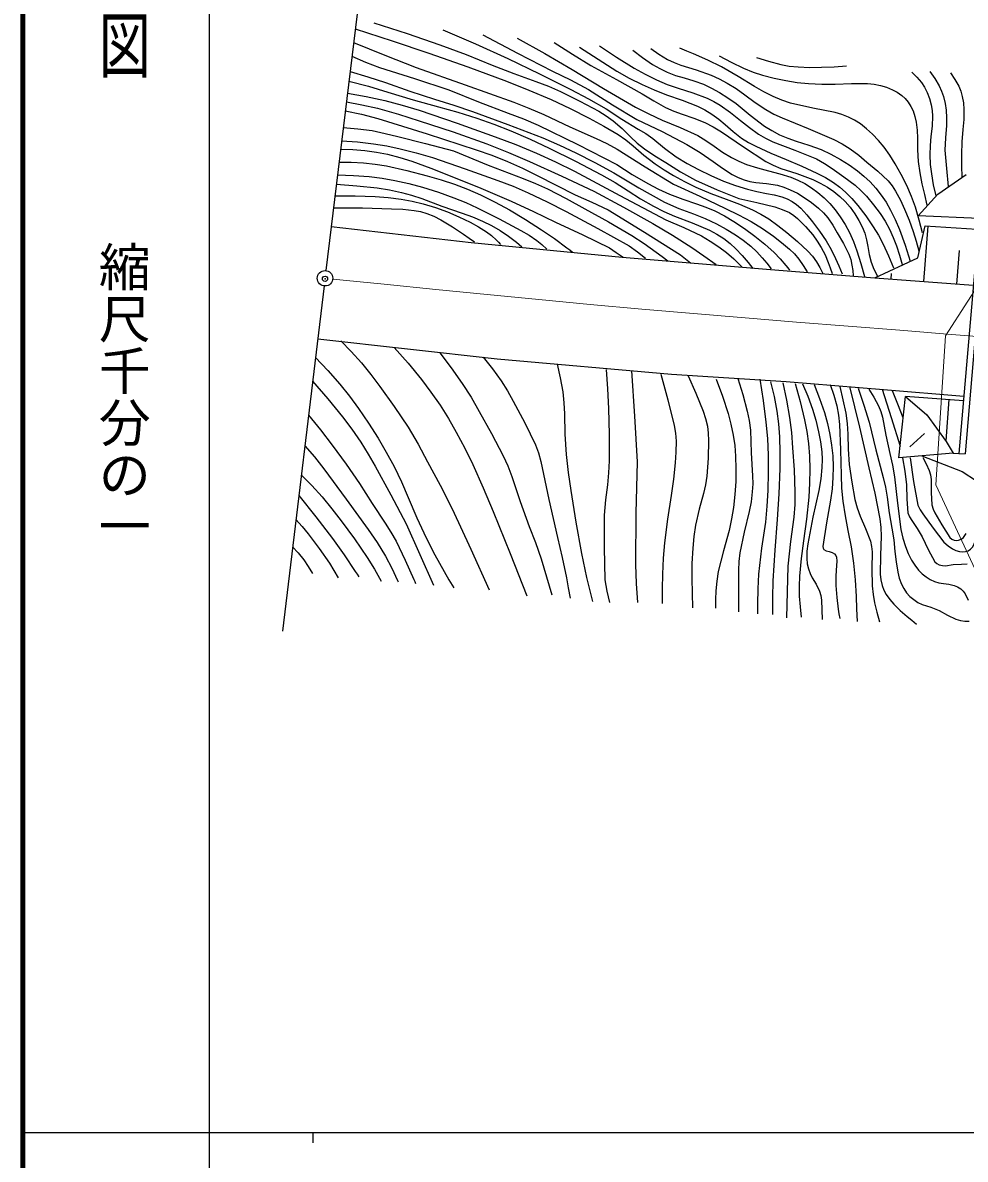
# Model space of a CAD drawing. Units: millimetres, scale not verified. Extents: x 40000 to 680000, y 20000 to 380000.
# Drawn here: x 40000 to 130944, y 202409 to 312066 of the extents above; entities that cross this region are included whole.
import ezdxf
from ezdxf.enums import TextEntityAlignment as Align

# ---------------------------------------------------------------- set-up
doc = ezdxf.new("R2010")
doc.units = ezdxf.units.MM
doc.header["$LTSCALE"] = 1000
doc.header["$PDMODE"] = 32
doc.header["$PDSIZE"] = 500
doc.linetypes.add('CHAIN', pattern=[18.5, 12, -1.5, 3.5, -1.5])
for name, color, linetype, lineweight in [('M-BGD', 7, 'Continuous', 25), ('M-BMK', 2, 'CHAIN', 13), ('M-BMK-HTXT', 7, 'Continuous', 13), ('M-BMK-OTRS', 5, 'Continuous', 25), ('M-BMK-SRVR', 3, 'Continuous', 25), ('M-STR-STR1', 1, 'Continuous', 25), ('M-TTL', 2, 'Continuous', 140), ('M-TTL-BAND', 7, 'Continuous', 25)]:
    doc.layers.add(name, color=color, linetype=linetype, lineweight=lineweight)
doc.layers.add('M-OTRS', color=6, linetype='Continuous')
doc.styles.add('@ＭＳ ゴシック', font='')
doc.styles.get('@ＭＳ ゴシック').set_extended_font_data('@MS Gothic')

msp = doc.modelspace()

# ---------------------------------------------------------------- linework, layer by layer
at = {"layer": 'M-BGD'}
for p, q in [((128295, 295514), (131017, 297415)), ((126395, 293441), (128295, 295514)), ((132270, 293190), (126395, 293441)), ((132270, 293190), (130326, 270509)), ((132868, 293139), (130924, 270458)), ((126351, 289389), (127086, 292456)), ((126960, 287090), (127359, 292439)), ((127086, 292456), (132054, 292153)), ((130131, 286854), (130372, 290089)), ((122204, 287445), (126351, 289389)), ((123790, 287326), (123830, 287862)), ((124542, 270071), (125190, 276011)), ((130762, 275598), (125190, 276011)), ((125190, 276011), (127245, 274238)), ((129369, 275701), (129074, 271717)), ((127245, 274238), (129103, 271676)), ((125586, 271159), (127000, 272430)), ((129103, 271676), (129779, 270549)), ((129779, 270549), (124542, 270071)), ((126743, 270272), (130649, 268763)), ((129779, 270549), (130326, 270509)), ((130326, 270509), (130924, 270458)), ((130649, 268763), (139194, 263140))]:
    msp.add_line(p, q, dxfattribs=at)
for points in [[(72081, 311473), (75644, 310330), (79200, 309126), (82950, 307801), (86683, 306419), (88839, 305565), (90973, 304654), (92817, 303788), (94645, 302862), (96072, 302094), (97466, 301275), (98198, 300760), (98896, 300195), (99935, 299303), (101013, 298457), (101889, 297861), (102806, 297311), (103868, 296735), (104958, 296212), (106406, 295600), (107888, 295039), (109169, 294557), (110424, 294019), (111217, 293607), (111990, 293136), (112874, 292518), (113736, 291843), (114762, 290959), (115748, 290030), (116193, 289541), (116594, 289009), (116926, 288446), (117216, 287856)], [(73887, 312066), (77078, 311027), (80250, 309932), (82774, 308986), (85287, 307981), (87392, 307163), (89517, 306401), (90715, 305953), (91898, 305446), (93754, 304511), (95588, 303520), (96305, 303087), (96986, 302605), (97840, 301858), (98658, 301063), (99300, 300461), (99978, 299906), (100986, 299220), (102039, 298577), (103458, 297695), (104910, 296862), (106989, 295953), (109099, 295095), (110835, 294725), (112555, 294296), (113284, 294051), (113995, 293749), (114399, 293482), (114771, 293164), (115524, 292395), (116225, 291595), (116663, 291003), (117054, 290373), (117417, 289669), (117725, 288941), (117918, 288416), (118106, 287878)], [(80525, 311379), (83675, 310028), (86809, 308617), (89853, 307150), (92877, 305626), (94603, 304720), (96299, 303761), (97816, 302761), (99375, 301805), (100107, 301372), (100812, 300885), (101914, 299974), (103050, 299113), (104114, 298484), (105212, 297905), (106408, 297316), (107627, 296784), (108760, 296363), (109920, 295998), (110830, 295769), (111764, 295597), (112511, 295469), (113245, 295281), (113749, 295081), (114228, 294826), (114671, 294520), (115076, 294167), (115662, 293536), (116212, 292854), (116886, 291954), (117513, 291015), (117991, 290188), (118416, 289333), (118746, 288595), (119068, 287841)], [(84379, 310909), (87735, 309133), (91128, 307406), (92867, 306544), (94584, 305626), (96904, 304159), (99267, 302738), (101692, 301557), (104086, 300325), (105369, 299535), (106628, 298690), (107526, 298040), (108467, 297434), (109028, 297140), (109621, 296898), (110166, 296742), (110725, 296645), (111781, 296546), (112828, 296386), (113450, 296199), (114063, 295951), (114752, 295609), (115412, 295214), (116112, 294727), (116783, 294185), (117260, 293731), (117692, 293238), (118167, 292540), (118595, 291804), (119183, 290780), (119717, 289728), (119890, 289213), (120008, 288669), (120080, 288173), (120138, 287661)], [(87706, 310584), (90370, 309104), (93009, 307568), (96047, 305723), (99127, 303924), (100397, 303274), (101703, 302675), (103429, 301957), (105127, 301186), (105925, 300700), (106703, 300156), (107527, 299586), (108390, 299062), (109101, 298704), (109846, 298398), (110882, 298066), (111949, 297788), (113041, 297503), (114113, 297161), (114795, 296879), (115454, 296542), (116110, 296135), (116734, 295677), (117320, 295174), (117871, 294621), (118397, 294005), (118882, 293344), (119344, 292607), (119759, 291831), (120154, 290956), (120494, 290059), (120880, 288830), (121223, 287588)], [(71921, 310156), (74935, 308921), (77978, 307739), (82675, 306068), (87386, 304408), (88834, 303835), (90268, 303202), (92781, 302015), (95320, 300881), (96353, 300407), (97367, 299875), (100061, 298160), (102789, 296496), (105317, 295348), (107819, 294145), (109070, 293543), (110292, 292888), (111374, 292208), (112428, 291474), (113228, 290877), (113994, 290229), (114459, 289764), (114883, 289252), (115295, 288653), (115684, 288022)], [(91290, 310154), (93034, 309020), (94807, 307939), (97294, 306598), (99767, 305197), (100878, 304516), (102014, 303891), (102815, 303535), (103641, 303233), (104740, 302857), (105814, 302425), (106634, 302014), (107436, 301543), (109557, 300077), (111705, 298665), (112414, 298311), (113147, 298013), (114684, 297514), (116222, 296952), (116954, 296599), (117665, 296189), (118267, 295775), (118841, 295307), (119351, 294810), (119824, 294262), (120279, 293636), (120684, 292975), (120992, 292379), (121243, 291760), (121422, 291128), (121546, 290469), (121675, 289707), (121863, 288955), (122136, 288282), (122468, 287618)], [(93730, 309716), (95510, 308538), (97333, 307404), (98527, 306729), (99757, 306104), (100914, 305586), (102103, 305121), (103614, 304597), (105111, 304015), (105815, 303661), (106492, 303254), (107158, 302776), (107788, 302251), (108560, 301570), (109366, 300939), (110034, 300525), (110742, 300156), (112190, 299483), (113670, 298862), (115162, 298240), (116634, 297561), (117448, 297129), (118231, 296645), (118827, 296211), (119385, 295730), (119996, 295100), (120566, 294426), (121338, 293423), (122065, 292380), (122571, 291555), (123030, 290692), (123548, 289566), (124029, 288420)], [(95648, 309825), (97300, 308734), (98995, 307688), (100063, 307094), (101158, 306555), (102186, 306121), (103246, 305739), (104662, 305297), (106053, 304800), (106693, 304481), (107307, 304109), (108295, 303398), (109257, 302631), (110114, 301953), (111001, 301328), (111676, 300932), (112391, 300584), (114501, 299781), (116575, 298928), (117357, 298490), (118111, 297999), (119228, 297214), (120305, 296384), (120879, 295873), (121409, 295320), (122084, 294507), (122721, 293645), (123200, 292918), (123625, 292163), (123993, 291359), (124307, 290528), (124595, 289642), (124863, 288745)], [(98866, 309427), (99806, 308710), (100778, 308043), (101471, 307646), (102192, 307301), (102994, 306991), (103825, 306735), (104754, 306463), (105672, 306130), (106468, 305760), (107237, 305335), (108050, 304826), (108829, 304266), (110185, 303157), (111576, 302099), (112280, 301658), (113023, 301265), (113812, 300922), (114631, 300631), (115844, 300255), (117035, 299822), (117981, 299370), (118911, 298857), (119738, 298348), (120531, 297788), (121159, 297275), (121756, 296709), (122318, 296095), (122834, 295443), (123309, 294738), (123738, 293993), (124188, 293077), (124588, 292127), (125131, 290613), (125622, 289071)], [(100602, 309572), (101392, 309018), (102217, 308514), (102843, 308215), (103504, 307967), (104967, 307514), (106413, 307003), (107206, 306649), (107974, 306240), (108835, 305705), (109671, 305115), (110660, 304380), (111687, 303693), (112471, 303259), (113285, 302877), (115789, 301870), (118268, 300808), (119071, 300382), (119850, 299899), (120660, 299292), (121443, 298628), (122494, 297740), (123499, 296811), (123885, 296333), (124223, 295817), (124684, 294960), (125091, 294073), (125528, 293011), (125912, 291921), (126192, 290992), (126454, 290047)], [(126802, 291786), (126494, 293025), (126126, 294259), (125741, 295310), (125295, 296350), (124770, 297422), (124189, 298467), (123676, 299283), (123108, 300071), (122576, 300711), (121998, 301313), (121427, 301829), (120819, 302297), (120254, 302661), (119664, 302969), (119038, 303219), (118383, 303415), (116239, 303831), (114087, 304310), (113243, 304594), (112423, 304934), (111497, 305398), (110597, 305916), (109022, 306891), (107419, 307812), (106092, 308462), (104737, 309059), (104073, 309338), (103397, 309618)], [(71762, 308841), (73083, 308274), (74435, 307760), (77789, 306701), (81122, 305585), (83975, 304441), (86853, 303353), (88306, 302793), (89744, 302173), (93547, 300303), (97326, 298376), (98799, 297437), (100315, 296542), (101346, 296008), (102402, 295529), (103692, 295038), (105009, 294600), (105903, 294284), (106775, 293912), (107714, 293421), (108627, 292876), (109651, 292198), (110650, 291465), (111590, 290704), (112492, 289898), (113087, 289294), (113643, 288643), (113814, 288424), (113984, 288203)], [(107182, 308885), (108354, 308252), (109558, 307671), (110465, 307310), (111395, 307005), (112496, 306713), (113623, 306477), (114710, 306307), (115803, 306198), (117098, 306139), (118405, 306140), (119967, 306206), (121526, 306210), (122150, 306142), (122761, 306015), (123344, 305840), (123908, 305607), (124377, 305352), (124815, 305046), (125149, 304744), (125439, 304401), (125696, 303996), (125907, 303550), (126086, 303023), (126209, 302471), (126297, 301701), (126323, 300933), (126329, 299809), (126395, 298688), (126552, 297599), (126768, 296517), (127003, 295485), (127249, 294458)], [(110794, 308715), (111957, 308347), (113142, 308037), (113965, 307890), (114810, 307800), (115942, 307755), (117085, 307771), (118294, 307827), (119500, 307905)], [(71582, 307351), (73300, 306854), (74999, 306300), (77357, 305476), (79745, 304706), (81585, 304125), (83404, 303487), (86812, 302245), (90199, 300947), (91798, 300264), (93381, 299522), (95215, 298571), (97020, 297568), (99453, 296131), (101924, 294743), (103300, 294155), (104711, 293617), (105842, 293168), (106949, 292663), (107874, 292155), (108781, 291589), (109529, 291072), (110248, 290503), (110819, 289964), (111349, 289380), (111783, 288855), (112213, 288311)], [(125777, 307297), (126279, 306810), (126731, 306285), (127022, 305834), (127267, 305341), (127496, 304749), (127666, 304139), (127757, 303609), (127789, 303063), (127735, 302090), (127621, 301104), (127543, 300225), (127525, 299334), (127569, 298404), (127673, 297479), (127860, 296416), (128091, 295351)], [(127512, 307355), (127993, 306690), (128426, 305988), (128665, 305474), (128849, 304935), (129002, 304281), (129096, 303617), (129137, 302879), (129118, 302139), (129023, 300954), (128988, 299760), (129120, 298016), (129306, 296277)], [(129508, 307240), (129942, 306598), (130321, 305931), (130517, 305455), (130658, 304957), (130763, 304334), (130810, 303692), (130795, 302730), (130721, 301764), (130615, 300561), (130569, 299345), (130577, 298265), (130607, 297174)], [(71470, 306424), (73349, 305931), (75225, 305376), (77671, 304632), (80132, 303947), (81976, 303428), (83806, 302850), (85456, 302268), (87092, 301627), (88955, 300826), (90803, 299965), (93345, 298702), (95859, 297387), (97156, 296639), (98423, 295838), (99620, 295077), (100854, 294362), (101853, 293857), (102888, 293402), (104589, 292755), (106265, 292052), (106960, 291672), (107633, 291234), (108246, 290765), (108820, 290251), (109426, 289615), (109988, 288941), (110213, 288649), (110441, 288348)], [(71331, 305281), (73150, 304948), (74954, 304556), (76605, 304118), (78251, 303619), (81932, 302371), (85599, 301064), (87587, 300306), (89561, 299488), (91413, 298642), (93241, 297741), (97629, 295381), (102047, 293050), (103780, 292299), (105487, 291493), (106342, 290998), (107165, 290452), (107914, 289887), (108624, 289275), (109011, 288904), (109386, 288525)], [(71229, 304439), (72734, 304160), (74234, 303820), (76248, 303240), (78256, 302599), (81532, 301528), (84795, 300398), (86860, 299561), (88911, 298665), (92024, 297265), (95110, 295812), (97962, 294283), (100791, 292697), (102685, 291569), (104550, 290388), (105729, 289583), (106898, 288745)], [(71125, 303578), (72692, 303239), (74256, 302839), (79012, 301351), (83766, 299818), (85279, 299275), (86782, 298672), (88226, 298029), (89643, 297331), (91456, 296378), (93304, 295474), (94912, 294763), (96490, 293999), (100000, 291852), (103468, 289658), (103955, 289277), (104439, 288890)], [(70930, 301964), (72324, 301839), (73717, 301654), (74955, 301395), (76182, 301077), (78873, 300413), (81551, 299691), (84905, 298337), (88292, 297035), (89469, 296566), (90621, 296041), (92444, 295110), (94251, 294120), (96529, 292848), (98778, 291524), (99971, 290754), (101129, 289935), (101683, 289523), (102233, 289107)], [(70773, 300667), (72310, 300562), (73840, 300397), (75131, 300184), (76413, 299911), (77972, 299510), (79522, 299048), (82692, 297980), (85856, 296850), (87329, 296287), (88780, 295669), (90616, 294786), (92427, 293848), (95488, 292217), (98529, 290528), (99325, 289960), (100100, 289360)], [(70678, 299883), (71844, 299846), (73020, 299749), (74121, 299591), (75212, 299373), (76376, 299076), (77531, 298718), (79391, 298044), (81241, 297309), (84202, 296104), (87137, 294846), (89290, 293867), (91420, 292832), (94029, 291611), (96609, 290337), (97274, 289895), (97927, 289432)], [(70525, 298620), (71700, 298618), (72885, 298555), (73996, 298430), (75108, 298245), (77072, 297798), (79036, 297290), (80365, 296921), (81675, 296495), (82931, 296002), (84173, 295450), (85573, 294765), (86953, 294022), (88523, 293073), (90071, 292069), (91306, 291239), (92506, 290361), (92774, 290154), (93050, 289939)], [(70375, 297378), (71904, 297331), (73428, 297223), (74667, 297068), (75897, 296853), (77241, 296551), (78581, 296187), (80107, 295709), (81612, 295175), (82744, 294727), (83860, 294220), (85968, 293148), (88068, 292012), (88853, 291562), (89600, 291063), (90094, 290662), (90555, 290228)], [(70267, 296486), (72233, 296334), (74209, 296121), (75377, 295939), (76531, 295698), (77521, 295429), (78494, 295102), (80439, 294371), (82403, 293697), (83398, 293342), (84373, 292930), (85231, 292498), (86061, 292013), (86867, 291472), (87636, 290882), (87899, 290668), (88168, 290445)], [(70131, 295365), (72073, 295362), (74016, 295298), (75259, 295200), (76499, 295042), (77582, 294846), (78652, 294592), (79814, 294234), (80970, 293814), (82090, 293345), (83187, 292819), (83981, 292388), (84745, 291905), (85246, 291523), (85714, 291091), (85910, 290882), (86108, 290662)], [(69991, 294208), (72792, 294196), (75595, 294124), (76680, 294073), (77765, 293962), (78389, 293842), (79006, 293660), (79679, 293387), (80331, 293056), (81452, 292380), (82534, 291658), (83066, 291289), (83603, 290912)], [(70678, 281360), (71699, 280334), (72674, 279268), (73582, 278140), (74443, 276972), (75839, 275028), (77182, 273054), (78145, 271399), (79061, 269704), (80265, 267452), (81420, 265161), (83229, 261275), (85008, 257366)], [(75848, 280731), (77181, 279205), (78475, 277631), (79393, 276410), (80264, 275153), (81073, 273879), (81836, 272565), (82655, 271019), (83421, 269444), (84436, 267181), (85396, 264896), (87021, 260845), (88625, 256775)], [(68242, 279751), (69432, 278502), (70584, 277205), (71518, 276044), (72405, 274845), (73367, 273441), (74284, 271997), (75081, 270633), (75826, 269240), (76541, 267755), (77202, 266243), (78031, 264292), (78914, 262368), (79765, 260730), (80671, 259117), (81128, 258329), (81593, 257535)], [(80234, 280219), (81348, 278754), (82416, 277248), (83253, 275924), (84040, 274567), (85221, 272442), (86353, 270283), (86797, 269303), (87185, 268299), (88001, 265873), (88875, 263466), (89469, 261917), (90007, 260349), (90541, 258611), (91047, 256862)], [(84429, 279787), (85316, 278673), (86157, 277520), (86766, 276550), (87329, 275538), (88431, 273455), (89476, 271352), (89758, 270554), (89983, 269735), (90765, 266064), (91606, 262406), (92064, 260463), (92465, 258495), (92644, 257533), (92821, 256559)], [(91558, 279137), (91862, 277809), (92108, 276465), (92224, 275395), (92280, 274318), (92322, 272365), (92424, 270417), (92619, 268668), (92874, 266925), (93359, 263882), (93905, 260843), (94412, 258533), (94977, 256226)], [(96281, 278619), (96435, 276735), (96530, 274850), (96595, 272322), (96600, 269791), (96534, 268644), (96408, 267491), (96221, 266023), (96095, 264552), (96108, 261437), (96182, 258326), (96373, 257228), (96627, 256127)], [(67967, 277479), (69427, 275787), (70843, 274053), (71759, 272840), (72626, 271592), (73345, 270453), (74017, 269274), (75527, 266501), (76982, 263703), (78301, 260745), (79643, 257799)], [(98746, 278489), (99039, 274095), (99272, 269695), (99166, 264747), (99120, 259793), (99196, 257959), (99309, 256127)], [(101558, 278143), (102235, 275690), (102855, 273212), (102976, 272455), (103037, 271692), (103021, 270646), (102946, 269600), (102782, 268023), (102558, 266452), (102208, 264182), (101917, 261893), (101787, 260392), (101716, 258876), (101692, 257459), (101688, 256040)], [(104196, 278013), (104949, 276327), (105656, 274594), (105887, 273880), (106061, 273144), (106151, 272456), (106182, 271759), (106132, 270043), (106023, 268328), (105885, 267474), (105688, 266629), (105278, 265122), (104925, 263593), (104755, 262486), (104645, 261371), (104572, 259902), (104559, 258434), (104585, 257025), (104629, 255607)], [(106905, 277683), (107510, 276029), (108056, 274363), (108336, 273324), (108558, 272272), (108702, 271267), (108787, 270251), (108821, 269028), (108794, 267803), (108713, 266542), (108572, 265279), (108392, 264185), (108151, 263091), (107601, 261111), (107110, 259114), (106972, 258190), (106892, 257245), (106855, 256414), (106833, 255571)], [(109007, 277754), (109488, 276188), (109912, 274603), (110102, 273691), (110234, 272761), (110296, 270565), (110419, 268365), (110437, 267588), (110396, 266814), (110270, 265855), (110084, 264900), (109603, 262916), (109183, 260923), (109086, 260093), (109048, 259247), (109055, 257236), (109051, 255218)], [(111127, 277667), (111451, 275605), (111715, 273536), (111847, 271946), (111920, 270351), (111935, 268656), (111891, 266950), (111804, 265413), (111658, 263882), (111298, 261372), (110999, 258857), (110921, 257443), (110903, 256015), (110906, 255535), (110911, 255045)], [(112165, 277408), (112492, 275997), (112759, 274575), (112914, 273355), (113009, 272128), (113058, 270601), (113046, 269065), (112949, 266602), (112792, 264132), (112555, 261184), (112378, 258233), (112344, 256596), (112338, 254959)], [(113333, 277321), (113693, 275660), (113995, 273981), (114170, 272515), (114286, 271039), (114429, 268913), (114513, 266777), (114486, 265569), (114399, 264353), (114079, 261999), (113818, 259632), (113756, 257148), (113679, 254656)], [(114543, 277246), (115021, 275507), (115443, 273748), (115653, 272618), (115805, 271468), (115903, 270240), (115940, 269007), (115918, 267642), (115836, 266282), (115614, 264178), (115331, 262080), (115105, 260383), (114939, 258680), (114903, 257712), (114927, 256736), (115010, 255722), (115125, 254698)], [(115236, 277235), (115749, 276030), (116208, 274796), (116527, 273715), (116791, 272606), (116982, 271635), (117113, 270657), (117147, 269911), (117120, 269152), (116997, 268046), (116812, 266942), (116248, 264370), (115741, 261778), (115668, 261076), (115656, 260374), (115702, 259864), (115808, 259370), (115968, 258933), (116184, 258516), (116563, 257883), (116888, 257224), (117005, 256797), (117063, 256352), (117100, 255414), (117139, 254483)], [(116361, 277148), (116885, 275813), (117356, 274447), (117647, 273399), (117880, 272337), (118045, 271311), (118152, 270267), (118194, 269228), (118177, 268188), (118094, 267091), (117950, 265992), (117546, 263802), (117192, 261542), (117224, 261370), (117312, 261231), (117527, 261116), (117809, 261041), (118095, 260949), (118336, 260811), (118452, 260677), (118523, 260500), (118552, 260121), (118521, 259694), (118465, 258691), (118470, 257753), (118550, 256626), (118693, 255475), (118758, 255028), (118826, 254569)], [(117918, 277148), (118256, 276131), (118539, 275090), (118697, 274209), (118795, 273316), (118911, 270867), (118966, 268410), (119017, 267163), (119128, 265912), (119342, 264493), (119617, 263072), (119919, 261505), (120163, 259919), (120318, 258309), (120412, 256693), (120465, 255506), (120513, 254310)], [(118826, 276975), (119146, 275696), (119407, 274407), (119535, 273401), (119603, 272377), (119647, 270910), (119752, 269439), (119990, 267744), (120288, 266061), (120521, 265250), (120816, 264444), (121329, 263257), (121786, 262048), (121908, 261531), (121971, 261003), (121935, 259369), (121961, 257735), (122049, 256913), (122199, 256092), (122421, 255182), (122676, 254267)], [(119780, 276955), (120742, 273043), (121647, 269117), (122202, 266675), (122700, 264215), (122798, 263378), (122835, 262524), (122751, 260667), (122730, 258859), (122796, 258315), (122921, 257784), (123092, 257331), (123320, 256900), (123650, 256418), (124045, 255952), (124656, 255351), (125330, 254773), (125783, 254410), (126253, 254044)], [(120600, 276802), (121157, 275176), (121659, 273524), (122313, 270851), (123027, 268188), (123246, 267246), (123409, 266283), (123606, 264789), (123862, 263303), (124040, 262179), (124158, 261047), (124262, 260053), (124429, 259041), (124580, 258463), (124791, 257898), (125010, 257474), (125287, 257071), (125604, 256719), (125966, 256408), (126363, 256144), (126788, 255935), (127616, 255669), (128428, 255345), (129219, 254900), (130042, 254506), (130470, 254391), (130909, 254334), (131313, 254342)], [(121638, 276715), (122133, 275927), (122576, 275110), (122799, 274571), (122965, 274013), (123280, 272258), (123653, 270516), (123921, 269382), (124128, 268239), (124404, 265703), (124741, 263157), (124930, 262339), (125181, 261525), (125441, 260868), (125762, 260222), (126073, 259723), (126433, 259260), (126776, 258909), (127166, 258598), (127557, 258351), (127976, 258158), (128399, 258036), (128842, 257970), (129355, 257908), (129862, 257783), (130201, 257641), (130511, 257444), (130750, 257223), (130942, 256960), (131220, 256361)], [(122935, 276715), (123806, 273971), (124665, 271222)], [(123887, 276586), (124406, 275288), (124925, 273990)], [(67571, 274206), (68738, 272784), (69868, 271312), (71205, 269481), (72492, 267615), (73703, 265681), (74965, 263779), (75516, 262925), (76021, 262030), (76908, 260206), (77742, 258351), (77823, 258169), (77907, 257977)], [(67214, 271257), (68151, 270170), (69049, 269036), (71213, 266113), (73326, 263157), (74183, 261905), (74994, 260613), (75607, 259445), (76171, 258239), (76196, 258185), (76221, 258130)], [(124882, 270098), (125103, 268797), (125266, 267470), (125312, 266112), (125418, 264774), (125565, 264404), (125774, 264044), (126309, 263263), (126779, 262472), (127361, 261255), (128011, 260038), (128206, 259876), (128440, 259760), (128737, 259684), (129033, 259669), (129767, 259779), (130587, 259836), (131126, 259848)], [(125617, 270098), (125953, 267807), (126352, 265513), (126576, 265078), (126856, 264667), (127848, 263288), (128882, 261954), (129281, 261603), (129723, 261295), (130037, 261136), (130374, 261034), (130669, 261006), (130976, 261040), (131226, 261122), (131452, 261261), (131637, 261453), (131784, 261694), (131912, 262046), (131984, 262418), (131981, 263600), (132038, 264747), (132416, 265986), (132840, 267200)], [(126835, 270118), (127175, 269508), (127455, 268879), (127577, 268450), (127642, 268002), (127655, 266748), (127727, 265536), (127839, 265142), (128008, 264768), (128678, 263607), (129444, 262404), (129642, 262243), (129860, 262143), (130062, 262115), (130291, 262149), (130539, 262250), (130758, 262403), (130912, 262580), (131016, 262790)], [(66875, 268449), (67901, 267408), (68896, 266312), (69833, 265179), (70722, 264010), (72005, 262262), (73243, 260474), (73926, 259346), (74582, 258199)], [(66633, 266456), (68292, 264395), (69904, 262296), (71018, 260734), (72087, 259130), (72256, 258870), (72431, 258603)], [(66352, 264131), (66970, 263463), (67547, 262751), (68591, 261351), (69584, 259917), (70010, 259217), (70426, 258499)], [(66035, 261512), (66591, 260905), (67108, 260249), (67545, 259606), (67967, 258937)]]:
    msp.add_lwpolyline(points, dxfattribs=at)
at = {"layer": 'M-BMK'}
msp.add_lwpolyline([(69915, 287336), (74879, 286832), (79854, 286330), (84819, 285836), (89795, 285352), (94762, 284883), (99741, 284432), (104712, 284002), (109694, 283589), (114668, 283188), (119653, 282794), (124627, 282400), (129611, 282001), (134584, 281592), (139566, 281172), (144538, 280750), (149521, 280331), (154494, 279926), (159477, 279539), (163762, 279219), (168058, 278904)], dxfattribs=at)
at = {"layer": 'M-BMK-HTXT'}
for p, q in [((140862, 300309), (129048, 281853)), ((129048, 281853), (128090, 267484)), ((128090, 267484), (132496, 257989))]:
    msp.add_line(p, q, dxfattribs=at)
at = {"layer": 'M-BMK-OTRS'}
for p, q in [((73355, 322002), (69259, 288157)), ((69079, 286668), (65050, 253368))]:
    msp.add_line(p, q, dxfattribs=at)
at = {"layer": 'M-BMK-SRVR'}
msp.add_circle((69169, 287412), 746, dxfattribs=at)
at = {"layer": 'M-OTRS'}
msp.add_point((69166, 287357), dxfattribs=at)
at = {"layer": 'M-STR-STR1'}
for p, q in [((69774, 292412), (83281, 290852)), ((83281, 290852), (97842, 289451)), ((97842, 289451), (112152, 288250)), ((112152, 288250), (122204, 287445)), ((122204, 287445), (131717, 286736)), ((68463, 281579), (85783, 279644)), ((85783, 279644), (102595, 278143)), ((102595, 278143), (113653, 277442)), ((113653, 277442), (123060, 276692)), ((123060, 276692), (130799, 276026))]:
    msp.add_line(p, q, dxfattribs=at)
at = {"layer": 'M-TTL'}
msp.add_line((40000, 380000), (40000, 20000), dxfattribs=at)
at = {"layer": 'M-TTL-BAND'}
for p, q in [((58000, 370000), (58000, 20000)), ((40000, 205000), (579000, 205000)), ((68000, 205000), (68000, 204000))]:
    msp.add_line(p, q, dxfattribs=at)

# ---------------------------------------------------------------- texts
at = {"layer": 'M-TTL-BAND', "style": '@ＭＳ ゴシック', "width": 1.4}
msp.add_text('平  面  図', height=3666, rotation=270, dxfattribs=at).set_placement((49777, 306475), align=Align.MIDDLE_RIGHT)
at = {"layer": 'M-TTL-BAND', "style": '@ＭＳ ゴシック'}
msp.add_text('縮尺千分の一', height=3666, rotation=270, dxfattribs=at).set_placement((49777, 261030), align=Align.MIDDLE_RIGHT)

doc.saveas('drawing.dxf')
